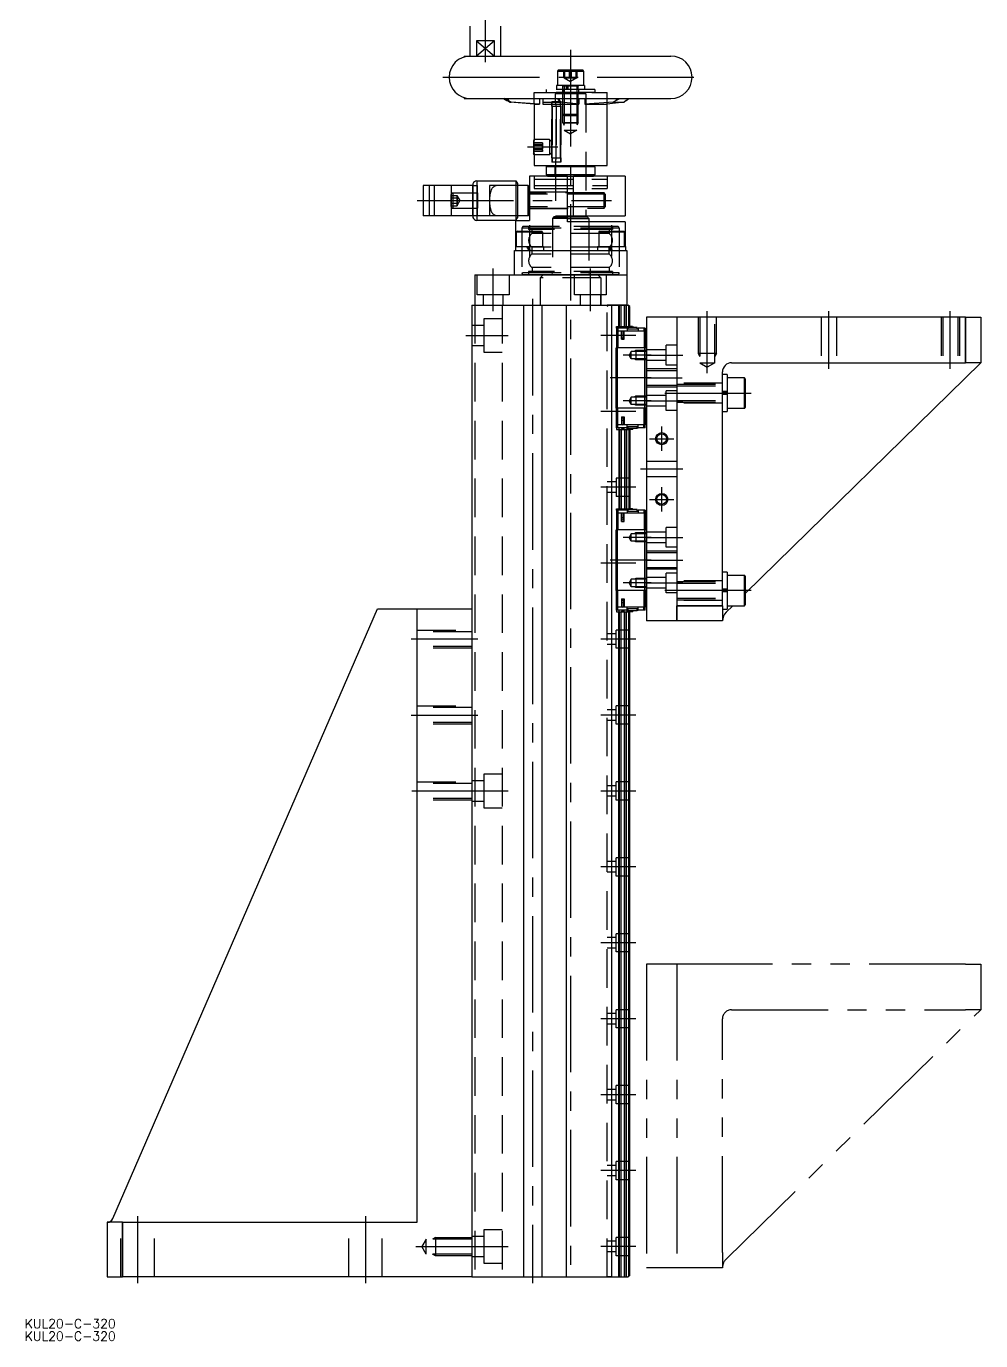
# Model space of a CAD drawing. Extents: x -27 to 495, y -21 to 633.
# Drawn here: x -26.7 to 287.5, y -21 to 411.8 of the extents above; entities that cross this region are included whole.
import ezdxf

# ---------------------------------------------------------------- set-up
doc = ezdxf.new("R2010")
doc.units = 0
for name, pattern in [('CENTER', [50.8, 31.75, -6.35, 6.35, -6.35]), ('DASHED', [19.05, 12.7, -6.35]), ('PHANTOM', [63.5, 31.75, -6.35, 6.35, -6.35, 6.35, -6.35])]:
    doc.linetypes.add(name, pattern=pattern)
doc.layers.get('0').update_dxf_attribs({"linetype": 'CONTINUOUS'})
doc.layers.add('CENTER', color=1, linetype='CENTER')
doc.styles.get("Standard").update_dxf_attribs({"font": 'txt.shx', "height": 3, "bigfont": 'bigfont.shx'})

msp = doc.modelspace()

# ---------------------------------------------------------------- linework, layer by layer
at = {"color": 7, "linetype": 'CONTINUOUS'}
for p, q in [((119.5, 402), (119.5, 411.79)), ((129.5, 402), (129.5, 411.79)), ((127.5, 407), (121.5, 407)), ((121.5, 407), (121.5, 402)), ((127.5, 402), (127.5, 407)), ((117.5, 402), (119.93, 402)), ((117.5, 402), (117.5, 401.71)), ((119.93, 402), (185.5, 402)), ((117.5, 388.29), (117.5, 388)), ((117.5, 388), (119.93, 388)), ((119.93, 388), (185.5, 388)), ((131.92, 387.31), (130.61, 388)), ((131.92, 388), (131.92, 387.31)), ((132.9, 386.82), (131.92, 387.31)), ((140.5, 386.14), (132.66, 386.82)), ((132.66, 386.82), (132.9, 386.82)), ((142.24, 386.14), (132.9, 386.82)), ((140.5, 386.14), (140.5, 374.49)), ((140.5, 386.14), (142.24, 386.14)), ((142.24, 388), (142.24, 386.14)), ((143.41, 388), (143.41, 386.14)), ((143.52, 386.82), (143.41, 386.14)), ((143.41, 386.14), (155.24, 386.14)), ((143.52, 386.82), (143.53, 387.31)), ((148.75, 388), (148.75, 387.31)), ((149.37, 386.82), (148.75, 387.31)), ((155.24, 386.14), (149.37, 386.82)), ((155.24, 388), (155.24, 386.14)), ((157.15, 388), (157.15, 386.14)), ((166.55, 386.82), (157.15, 386.14)), ((157.15, 386.14), (164.46, 386.14)), ((170.17, 386.82), (164.46, 386.14)), ((164.5, 366), (164.5, 386.14)), ((167.53, 387.31), (166.55, 386.82)), ((166.55, 386.82), (170.17, 386.82)), ((167.53, 388), (167.53, 387.31)), ((168.58, 387.89), (167.53, 387.31)), ((170.76, 387.31), (170.17, 386.82)), ((170.76, 387.31), (171.71, 388)), ((140.51, 374.42), (140.3, 374.06)), ((140.3, 374.06), (140.3, 369.95)), ((140.5, 374.49), (140.51, 374.42)), ((140.51, 369.58), (140.3, 369.95)), ((140.51, 369.58), (140.5, 369.5)), ((140.5, 369.5), (140.5, 366)), ((140.5, 366), (164.5, 366)), ((144.5, 365.5), (145, 366)), ((160.5, 365.5), (144.5, 365.5)), ((144.5, 365.5), (144.5, 362.9)), ((160.5, 365.5), (160, 366)), ((160.5, 365.5), (160, 366)), ((160.5, 365.5), (160.5, 362.9)), ((104, 359.4), (104, 349.4)), ((106, 359.4), (104, 359.4)), ((107.58, 359.4), (106, 359.4)), ((113.22, 359.4), (107.58, 359.4)), ((113.22, 359.4), (113.22, 349.4)), ((120.25, 359.4), (113.22, 359.4)), ((120.25, 359.4), (120.25, 349.4)), ((120.38, 359.93), (120.38, 349.4)), ((121.64, 360.9), (121.64, 347.9)), ((121.64, 360.9), (134.5, 360.9)), ((134.5, 360.9), (134.5, 347.9)), ((134.5, 360.9), (135, 360.03)), ((135, 360.03), (135, 348.77)), ((138.5, 359.4), (135, 359.4)), ((138.5, 359.4), (138.5, 349.4)), ((138.5, 349.4), (138.5, 359.4)), ((139, 358.9), (138.5, 359.4)), ((151.5, 362.4), (139, 362.4)), ((139, 362.4), (139, 357.34)), ((160.5, 362.9), (144.5, 362.9)), ((144.5, 362.9), (145, 362.4)), ((145, 362.4), (160, 362.4)), ((170.5, 362.4), (153.5, 362.4)), ((160.5, 362.9), (160, 362.4)), ((170.5, 362.4), (170.5, 349.4)), ((139, 358.9), (139, 349.9)), ((139, 358.9), (139, 357.34)), ((139, 351.46), (139, 347.9)), ((106, 349.4), (104, 349.4)), ((107.58, 349.4), (106, 349.4)), ((113.22, 349.4), (107.58, 349.4)), ((120.25, 349.4), (113.22, 349.4)), ((120.38, 349.4), (120.38, 348.87)), ((134.5, 347.9), (121.64, 347.9)), ((134.5, 347.9), (135, 348.77)), ((134.5, 347.9), (138.98, 347.9)), ((134.5, 339.3), (134.5, 347.9)), ((138.5, 349.4), (135, 349.4)), ((139, 349.9), (138.5, 349.4)), ((151.5, 349.4), (157.53, 349.4)), ((151.5, 347.4), (151.5, 349.4)), ((151.5, 349.3), (157.5, 349.3)), ((151.5, 349), (158, 349)), ((151.5, 348.5), (158.5, 348.5)), ((170.5, 347.4), (151.5, 347.4)), ((157.5, 349.4), (157.5, 349.3)), ((157.53, 349.4), (170.5, 349.4)), ((158, 349), (158.5, 348.5)), ((158.5, 348.5), (158.5, 347.4)), ((170.5, 347.4), (170.5, 339.3)), ((143.25, 344.05), (134.75, 344.05)), ((134.75, 339.3), (134.75, 344.05)), ((135, 344.3), (143, 344.3)), ((143.25, 344.05), (143.25, 339.3)), ((170.25, 344.05), (161.75, 344.05)), ((161.75, 344.05), (161.75, 339.3)), ((162, 344.3), (170, 344.3)), ((170.25, 339.3), (170.25, 344.05)), ((134, 338), (171, 338)), ((134, 330), (134, 338)), ((134.41, 339.3), (143.6, 339.3)), ((134.41, 339.3), (134.41, 338)), ((138.85, 338), (138.1, 339.3)), ((139.34, 338), (138.58, 339.3)), ((143.6, 339.3), (143.6, 338)), ((161.41, 339.3), (170.6, 339.3)), ((161.41, 339.3), (161.41, 338)), ((165.85, 338), (165.1, 339.3)), ((166.34, 338), (165.58, 339.3)), ((170.6, 339.3), (170.6, 338)), ((171, 338), (171, 330)), ((121, 330), (171, 330)), ((121, 330), (121, 320)), ((167.87, 330), (137.1, 330)), ((166.26, 330), (138.7, 330)), ((143.51, 330), (161.49, 330)), ((158.75, 330), (146.25, 330)), ((171, 330), (171, 320)), ((120, 320), (120, 0)), ((120, 320), (120, 0)), ((120, 320), (136.7, 320)), ((120, 320), (171.5, 320)), ((121, 320), (171, 320)), ((137, 320), (137, 0)), ((143, 320), (143, 0)), ((143.3, 320), (150, 320)), ((151, 320), (151, 0)), ((165, 320), (164.5, 320)), ((164.5, 320), (164.99, 320)), ((164.99, 320), (168.45, 320)), ((168.45, 320), (165, 320)), ((166, 320), (166, 0)), ((168.44, 312.95), (168.44, 320)), ((171.05, 320), (168.45, 320)), ((168.45, 320), (171, 320)), ((168.65, 312.95), (168.65, 320)), ((169.2, 312.95), (169.2, 320)), ((170.2, 312.95), (170.2, 320)), ((170.75, 312.95), (170.75, 320)), ((170.96, 312.95), (170.96, 320)), ((171, 320), (171.05, 320)), ((172, 319.5), (171.5, 320)), ((171.7, 312.95), (171.7, 319.8)), ((172, 312.95), (172, 319.5)), ((177.5, 316), (177.5, 216)), ((187.5, 316), (177.5, 316)), ((187.5, 316), (187.5, 216)), ((187.5, 316), (187.5, 221)), ((282.5, 316), (187.5, 316)), ((282.5, 301), (282.5, 316)), ((282.5, 316), (282.5, 301)), ((282.5, 316), (287.5, 316)), ((287.5, 316), (287.5, 301)), ((167.6, 312.45), (167.6, 312.95)), ((167.6, 312.95), (168.39, 312.95)), ((167.6, 312.45), (167.6, 311.45)), ((168.1, 312.45), (167.6, 312.45)), ((168.1, 312.45), (168.1, 311.45)), ((171.1, 312.45), (168.1, 312.45)), ((168.39, 312.45), (168.39, 312.95)), ((168.39, 312.95), (169.26, 312.95)), ((169.52, 312.45), (169.26, 312.95)), ((169.26, 312.95), (169.35, 312.95)), ((169.61, 312.45), (169.35, 312.95)), ((169.35, 312.95), (170.05, 312.95)), ((169.61, 312.45), (169.61, 312.45)), ((169.79, 312.45), (170.05, 312.95)), ((169.88, 312.45), (170.14, 312.95)), ((170.05, 312.95), (170.14, 312.95)), ((170.14, 312.95), (171.01, 312.95)), ((171.01, 312.45), (171.01, 312.95)), ((171.01, 312.95), (171.63, 312.95)), ((171.1, 312.45), (171.1, 311.45)), ((171.1, 312.45), (171.4, 312.45)), ((174.7, 312.05), (171.1, 312.05)), ((174.4, 312.65), (171.4, 312.65)), ((171.4, 312.65), (171.4, 312.05)), ((171.63, 312.95), (171.63, 312.65)), ((172.93, 312.95), (171.63, 312.95)), ((172.93, 312.95), (173.11, 312.65)), ((174.4, 312.05), (174.4, 312.65)), ((174.4, 312.45), (174.7, 312.45)), ((176.6, 312.45), (174.7, 312.45)), ((174.7, 312.45), (174.7, 311.45)), ((176.6, 312.45), (176.6, 311.45)), ((177.1, 312.45), (176.6, 312.45)), ((177.1, 312.45), (177.1, 311.45)), ((167.6, 311.45), (167.6, 305.95)), ((168.1, 311.45), (167.6, 311.45)), ((168.1, 311.45), (168.1, 305.95)), ((169.3, 311.45), (168.1, 311.45)), ((169.3, 308.75), (169.3, 311.45)), ((170.1, 311.45), (169.3, 311.45)), ((169.3, 310.65), (169.35, 310.65)), ((169.3, 310.19), (169.35, 310.19)), ((169.3, 308.75), (170.1, 308.75)), ((169.35, 311.1), (169.35, 310.05)), ((169.35, 310.05), (169.7, 310.05)), ((169.35, 310.05), (169.35, 309.25)), ((169.35, 309.25), (169.7, 309.25)), ((169.7, 310.05), (170.05, 310.05)), ((169.7, 309.25), (170.05, 309.25)), ((170.05, 310.05), (170.05, 311.1)), ((170.05, 310.65), (170.1, 310.65)), ((170.05, 310.19), (170.1, 310.19)), ((170.05, 309.25), (170.05, 310.05)), ((176.7, 311.45), (170.1, 311.45)), ((170.1, 308.75), (170.1, 311.45)), ((176.7, 311.45), (176.7, 305.95)), ((177.2, 311.45), (176.7, 311.45)), ((177.2, 311.45), (177.2, 305.95)), ((167.5, 286.05), (167.5, 305.95)), ((168, 305.95), (167.5, 305.95)), ((168, 286.05), (168, 305.95)), ((177, 305.95), (168, 305.95)), ((177, 286.05), (177, 305.95)), ((177.5, 305.95), (177, 305.95)), ((177.5, 286.05), (177.5, 305.95)), ((205.5, 301), (282.5, 301)), ((210, 225.03), (287.5, 301)), ((287.5, 301), (282.5, 301)), ((202.5, 221), (202.5, 298)), ((204, 297.11), (202.5, 297.11)), ((204, 297.11), (204, 291.49)), ((209.7, 296.01), (204, 296.01)), ((209.7, 291.46), (209.7, 296.01)), ((210, 295.71), (210, 291.44)), ((204, 291.49), (202.5, 291.49)), ((202.5, 291.25), (203.9, 291.25)), ((202.5, 290.78), (203.9, 290.78)), ((204, 290.54), (202.5, 290.54)), ((203.75, 290.78), (203.75, 291.25)), ((204, 291.41), (204, 291.49)), ((204, 291.46), (204, 290.54)), ((204, 290.62), (204, 290.54)), ((204, 290.54), (204, 284.91)), ((209.7, 286.01), (209.7, 291.46)), ((210, 291.44), (210, 286.31)), ((168, 286.05), (167.5, 286.05)), ((167.6, 280.55), (167.6, 286.05)), ((177, 286.05), (168, 286.05)), ((168.1, 280.55), (168.1, 286.05)), ((176.7, 280.55), (176.7, 286.05)), ((177.5, 286.05), (177, 286.05)), ((177.2, 280.55), (177.2, 286.05)), ((204, 286.01), (209.7, 286.01)), ((169.3, 283.25), (170.1, 283.25)), ((169.3, 283.25), (169.3, 280.55)), ((169.3, 281.81), (169.35, 281.81)), ((169.3, 281.35), (169.35, 281.35)), ((169.35, 282.75), (169.35, 281.95)), ((169.7, 282.75), (169.35, 282.75)), ((169.7, 281.95), (169.35, 281.95)), ((169.35, 281.95), (169.35, 280.9)), ((170.05, 282.75), (169.7, 282.75)), ((170.05, 281.95), (169.7, 281.95)), ((170.05, 281.95), (170.05, 282.75)), ((170.05, 280.9), (170.05, 281.95)), ((170.05, 281.81), (170.1, 281.81)), ((170.05, 281.35), (170.1, 281.35)), ((170.1, 283.25), (170.1, 280.55)), ((202.5, 284.91), (204, 284.91)), ((167.6, 279.55), (167.6, 280.55)), ((168.1, 280.55), (167.6, 280.55)), ((167.6, 279.55), (167.6, 279.05)), ((168.1, 279.55), (167.6, 279.55)), ((167.6, 279.05), (168.39, 279.05)), ((168.1, 279.55), (168.1, 280.55)), ((169.3, 280.55), (168.1, 280.55)), ((171.1, 279.55), (168.1, 279.55)), ((168.39, 279.55), (168.39, 279.05)), ((168.39, 279.05), (169.26, 279.05)), ((168.44, 279.05), (168.44, 252.95)), ((168.65, 279.05), (168.65, 252.95)), ((169.2, 279.05), (169.2, 252.95)), ((169.52, 279.55), (169.26, 279.05)), ((169.26, 279.05), (169.35, 279.05)), ((170.1, 280.55), (169.3, 280.55)), ((169.61, 279.55), (169.35, 279.05)), ((169.35, 279.05), (170.05, 279.05)), ((169.61, 279.55), (169.61, 279.55)), ((169.79, 279.55), (170.05, 279.05)), ((169.88, 279.55), (170.14, 279.05)), ((170.05, 279.05), (170.14, 279.05)), ((176.7, 280.55), (170.1, 280.55)), ((170.14, 279.05), (171.01, 279.05)), ((170.2, 279.05), (170.2, 252.95)), ((170.75, 279.05), (170.75, 252.95)), ((170.96, 279.05), (170.96, 252.95)), ((171.01, 279.55), (171.01, 279.05)), ((171.01, 279.05), (171.63, 279.05)), ((171.1, 279.55), (171.1, 280.55)), ((174.7, 279.95), (171.1, 279.95)), ((171.1, 279.55), (171.4, 279.55)), ((171.4, 279.95), (171.4, 279.35)), ((174.4, 279.35), (171.4, 279.35)), ((171.63, 279.05), (171.63, 279.35)), ((172.93, 279.05), (171.63, 279.05)), ((171.7, 279.05), (171.7, 252.95)), ((172, 279.05), (172, 252.95)), ((172.93, 279.05), (173.11, 279.35)), ((174.4, 279.35), (174.4, 279.95)), ((174.4, 279.55), (174.7, 279.55)), ((174.7, 279.55), (174.7, 280.55)), ((176.6, 279.55), (174.7, 279.55)), ((176.6, 279.55), (176.6, 280.55)), ((177.1, 279.55), (176.6, 279.55)), ((177.2, 280.55), (176.7, 280.55)), ((177.1, 279.55), (177.1, 280.55)), ((167.6, 252.95), (168.39, 252.95)), ((167.6, 252.45), (167.6, 252.95)), ((167.6, 252.45), (167.6, 251.45)), ((168.1, 252.45), (167.6, 252.45)), ((167.6, 251.45), (167.6, 245.95)), ((168.1, 251.45), (167.6, 251.45)), ((168.1, 252.45), (168.1, 251.45)), ((171.1, 252.45), (168.1, 252.45)), ((168.1, 251.45), (168.1, 245.95)), ((169.3, 251.45), (168.1, 251.45)), ((168.39, 252.95), (169.26, 252.95)), ((168.39, 252.45), (168.39, 252.95)), ((169.52, 252.45), (169.26, 252.95)), ((169.26, 252.95), (169.35, 252.95)), ((170.1, 251.45), (169.3, 251.45)), ((169.3, 248.75), (169.3, 251.45)), ((169.61, 252.45), (169.35, 252.95)), ((169.35, 252.95), (170.05, 252.95)), ((169.35, 251.1), (169.35, 250.05)), ((169.61, 252.45), (169.61, 252.45)), ((169.79, 252.45), (170.05, 252.95)), ((169.88, 252.45), (170.14, 252.95)), ((170.05, 252.95), (170.14, 252.95)), ((170.05, 250.05), (170.05, 251.1)), ((176.7, 251.45), (170.1, 251.45)), ((170.1, 248.75), (170.1, 251.45)), ((170.14, 252.95), (171.01, 252.95)), ((171.01, 252.95), (171.63, 252.95)), ((171.01, 252.45), (171.01, 252.95)), ((171.1, 252.45), (171.1, 251.45)), ((171.1, 252.45), (171.4, 252.45)), ((174.7, 252.05), (171.1, 252.05)), ((174.4, 252.65), (171.4, 252.65)), ((171.4, 252.65), (171.4, 252.05)), ((171.63, 252.95), (171.63, 252.65)), ((172.93, 252.95), (171.63, 252.95)), ((172.93, 252.95), (173.11, 252.65)), ((174.4, 252.05), (174.4, 252.65)), ((174.4, 252.45), (174.7, 252.45)), ((176.6, 252.45), (174.7, 252.45)), ((174.7, 252.45), (174.7, 251.45)), ((176.6, 252.45), (176.6, 251.45)), ((177.1, 252.45), (176.6, 252.45)), ((176.7, 251.45), (176.7, 245.95)), ((177.2, 251.45), (176.7, 251.45)), ((177.1, 252.45), (177.1, 251.45)), ((177.2, 251.45), (177.2, 245.95)), ((169.3, 250.65), (169.35, 250.65)), ((169.3, 250.19), (169.35, 250.19)), ((169.3, 248.75), (170.1, 248.75)), ((169.35, 250.05), (169.7, 250.05)), ((169.35, 250.05), (169.35, 249.25)), ((169.35, 249.25), (169.7, 249.25)), ((169.7, 250.05), (170.05, 250.05)), ((169.7, 249.25), (170.05, 249.25)), ((170.05, 250.65), (170.1, 250.65)), ((170.05, 250.19), (170.1, 250.19)), ((170.05, 249.25), (170.05, 250.05)), ((167.5, 226.05), (167.5, 245.95)), ((168, 245.95), (167.5, 245.95)), ((168, 226.05), (168, 245.95)), ((177, 245.95), (168, 245.95)), ((177, 226.05), (177, 245.95)), ((177.5, 245.95), (177, 245.95)), ((177.5, 226.05), (177.5, 245.95)), ((204, 232.11), (202.5, 232.11)), ((204, 232.11), (204, 226.49)), ((209.7, 231.01), (204, 231.01)), ((209.7, 226.46), (209.7, 231.01)), ((210, 230.71), (210, 226.44)), ((168, 226.05), (167.5, 226.05)), ((167.6, 220.55), (167.6, 226.05)), ((177, 226.05), (168, 226.05)), ((168.1, 220.55), (168.1, 226.05)), ((176.7, 220.55), (176.7, 226.05)), ((177.5, 226.05), (177, 226.05)), ((177.2, 220.55), (177.2, 226.05)), ((204, 226.49), (202.5, 226.49)), ((202.5, 226.25), (203.9, 226.25)), ((202.5, 225.78), (203.9, 225.78)), ((204, 225.54), (202.5, 225.54)), ((203.75, 225.78), (203.75, 226.25)), ((204, 226.41), (204, 226.49)), ((204, 226.46), (204, 225.54)), ((204, 225.62), (204, 225.54)), ((204, 225.54), (204, 219.91)), ((209.7, 221.01), (209.7, 226.46)), ((210, 226.44), (210, 221.31)), ((169.3, 223.25), (169.3, 220.55)), ((169.3, 223.25), (170.1, 223.25)), ((169.3, 221.81), (169.35, 221.81)), ((169.3, 221.35), (169.35, 221.35)), ((169.7, 222.75), (169.35, 222.75)), ((169.35, 222.75), (169.35, 221.95)), ((169.7, 221.95), (169.35, 221.95)), ((169.35, 221.95), (169.35, 220.9)), ((170.05, 222.75), (169.7, 222.75)), ((170.05, 221.95), (169.7, 221.95)), ((170.05, 221.95), (170.05, 222.75)), ((170.05, 220.9), (170.05, 221.95)), ((170.05, 221.81), (170.1, 221.81)), ((170.05, 221.35), (170.1, 221.35)), ((170.1, 223.25), (170.1, 220.55)), ((187.5, 216), (187.5, 221)), ((187.5, 221), (202.5, 221)), ((202.5, 221), (187.5, 221)), ((202.5, 221), (202.5, 216)), ((203.7, 218.86), (205.9, 221.01)), ((204, 221.01), (209.7, 221.01)), ((1.83, 19.2), (88.98, 220)), ((88.98, 220), (120, 220)), ((88.98, 220), (102, 220)), ((102, 18), (102, 220)), ((102, 220), (120, 220)), ((168.1, 220.55), (167.6, 220.55)), ((167.6, 219.55), (167.6, 220.55)), ((168.1, 219.55), (167.6, 219.55)), ((167.6, 219.55), (167.6, 219.05)), ((167.6, 219.05), (168.39, 219.05)), ((169.3, 220.55), (168.1, 220.55)), ((168.1, 219.55), (168.1, 220.55)), ((171.1, 219.55), (168.1, 219.55)), ((168.39, 219.55), (168.39, 219.05)), ((168.39, 219.05), (169.26, 219.05)), ((168.44, 0), (168.44, 219.05)), ((168.65, 0), (168.65, 219.05)), ((169.2, 0), (169.2, 219.05)), ((169.52, 219.55), (169.26, 219.05)), ((169.26, 219.05), (169.35, 219.05)), ((170.1, 220.55), (169.3, 220.55)), ((169.61, 219.55), (169.35, 219.05)), ((169.35, 219.05), (170.05, 219.05)), ((169.61, 219.55), (169.61, 219.55)), ((169.79, 219.55), (170.05, 219.05)), ((169.88, 219.55), (170.14, 219.05)), ((170.05, 219.05), (170.14, 219.05)), ((176.7, 220.55), (170.1, 220.55)), ((170.14, 219.05), (171.01, 219.05)), ((170.2, 0), (170.2, 219.05)), ((170.75, 0), (170.75, 219.05)), ((170.96, 0), (170.96, 219.05)), ((171.01, 219.55), (171.01, 219.05)), ((171.01, 219.05), (171.63, 219.05)), ((171.1, 219.55), (171.1, 220.55)), ((174.7, 219.95), (171.1, 219.95)), ((171.1, 219.55), (171.4, 219.55)), ((171.4, 219.95), (171.4, 219.35)), ((174.4, 219.35), (171.4, 219.35)), ((171.63, 219.05), (171.63, 219.35)), ((172.93, 219.05), (171.63, 219.05)), ((171.7, 0.2), (171.7, 219.05)), ((172, 0.5), (172, 219.05)), ((172.93, 219.05), (173.11, 219.35)), ((174.4, 219.35), (174.4, 219.95)), ((174.4, 219.55), (174.7, 219.55)), ((174.7, 219.55), (174.7, 220.55)), ((176.6, 219.55), (174.7, 219.55)), ((176.6, 219.55), (176.6, 220.55)), ((177.1, 219.55), (176.6, 219.55)), ((177.2, 220.55), (176.7, 220.55)), ((177.1, 219.55), (177.1, 220.55)), ((202.5, 219.91), (204, 219.91)), ((187.5, 216), (177.5, 216)), ((202.5, 216), (187.5, 216)), ((5, 18), (0, 18)), ((0, 18), (0, 0)), ((5, 18), (102, 18)), ((5, 0), (5, 18)), ((5, 18), (5, 0)), ((0, 0), (5, 0)), ((120, 0), (5, 0)), ((172, 0.5), (171.5, 0)), ((120, 0), (171.5, 0))]:
    msp.add_line(p, q, dxfattribs=at)
at = {"color": 3, "linetype": 'CONTINUOUS'}
for p, q in [((127.5, 407), (121.5, 402)), ((121.5, 407), (127.5, 402))]:
    msp.add_line(p, q, dxfattribs=at)
at = {"color": 3, "linetype": 'DASHED'}
for p, q in [((148.25, 397.05), (148.25, 392.3)), ((148.25, 397.05), (156.75, 397.05)), ((156.5, 397.3), (148.5, 397.3)), ((150.32, 394.8), (150.32, 397.3)), ((150.32, 397.3), (150.63, 397.3)), ((150.32, 397.3), (152.19, 397.3)), ((150.32, 394.8), (151.26, 394.8)), ((150.32, 394.8), (150.48, 394.8)), ((150.44, 394.8), (152.5, 393.61)), ((151.26, 394.8), (150.46, 394.8)), ((150.48, 394.8), (150.63, 394.8)), ((151.72, 394.8), (150.48, 394.8)), ((150.63, 394.8), (150.63, 397.3)), ((152.81, 397.3), (150.63, 397.3)), ((151.72, 394.8), (150.63, 394.8)), ((151.26, 394.8), (152.19, 394.8)), ((151.26, 394.8), (153.28, 394.8)), ((152.81, 394.8), (151.72, 394.8)), ((153.74, 394.8), (151.72, 394.8)), ((152.19, 394.8), (152.19, 397.3)), ((152.19, 397.3), (154.37, 397.3)), ((152.19, 394.8), (153.28, 394.8)), ((154.56, 394.8), (152.5, 393.61)), ((152.81, 394.8), (152.81, 397.3)), ((152.81, 397.3), (154.68, 397.3)), ((152.81, 394.8), (153.74, 394.8)), ((153.28, 394.8), (154.37, 394.8)), ((153.28, 394.8), (154.52, 394.8)), ((153.74, 394.8), (154.68, 394.8)), ((153.74, 394.8), (154.54, 394.8)), ((154.37, 394.8), (154.37, 397.3)), ((154.68, 397.3), (154.37, 397.3)), ((154.52, 394.8), (154.37, 394.8)), ((154.68, 394.8), (154.52, 394.8)), ((154.68, 394.8), (154.68, 397.3)), ((156.75, 397.05), (156.75, 392.3)), ((140.5, 390), (164.5, 390)), ((140.5, 386.14), (140.5, 390)), ((160.5, 391), (144.5, 391)), ((144.5, 391), (144.5, 390)), ((160.5, 390), (144.54, 390)), ((147.5, 389.5), (148, 390)), ((157.1, 392.3), (147.9, 392.3)), ((147.9, 392.3), (147.9, 391)), ((157.09, 391), (147.9, 391)), ((156.95, 390), (148.05, 390)), ((156.71, 392.3), (148.25, 392.3)), ((150, 389.75), (149.75, 390)), ((155.25, 390), (149.8, 390)), ((149.82, 392.3), (155.19, 392.3)), ((149.9, 391), (149.9, 390)), ((155.08, 391), (149.91, 391)), ((155.08, 390), (149.91, 390)), ((155.05, 392.3), (149.95, 392.3)), ((149.95, 391), (149.95, 392.3)), ((155.05, 391), (149.95, 391)), ((150, 380), (150, 392.1)), ((155, 392.1), (150, 392.1)), ((150, 389.75), (155, 389.75)), ((151.34, 392.3), (150.42, 392.3)), ((150.42, 392.3), (150.42, 391)), ((151.34, 391), (150.42, 391)), ((150.43, 392.3), (150.43, 377.6)), ((151.71, 392.3), (151.08, 392.3)), ((151.08, 392.3), (151.08, 391)), ((151.71, 391), (151.08, 391)), ((151.34, 391), (151.34, 392.3)), ((151.71, 391), (151.71, 392.3)), ((154.57, 392.3), (154.57, 377.6)), ((155, 389.75), (155.25, 390)), ((155, 380), (155, 389.75)), ((155.05, 391), (155.05, 392.3)), ((155.1, 391), (155.1, 390)), ((157.5, 389.5), (157, 390)), ((157.1, 392.3), (157.1, 391)), ((160.5, 391), (160.5, 390)), ((164.5, 386.14), (164.5, 390)), ((143.52, 386.82), (149.37, 386.82)), ((146.46, 387), (146.3, 386.84)), ((146.3, 385.5), (146.3, 386.84)), ((146.3, 385.5), (146.3, 368.5)), ((146.3, 368.5), (146.3, 385.5)), ((146.3, 385.5), (146.46, 385.5)), ((146.3, 385.5), (146.46, 385.5)), ((146.46, 385.5), (146.46, 387)), ((146.46, 387), (149.3, 387)), ((146.46, 368.5), (146.46, 385.5)), ((146.46, 385.5), (146.46, 368.5)), ((146.46, 385.5), (149.14, 385.5)), ((146.46, 385.5), (149.14, 385.5)), ((157.5, 389.5), (147.5, 389.5)), ((147.5, 387), (147.5, 389.5)), ((147.73, 385.5), (147.73, 368.5)), ((147.73, 368.5), (147.73, 385.5)), ((147.73, 385.5), (149.3, 385.5)), ((147.73, 385.5), (149.3, 385.5)), ((149.14, 387), (149.3, 386.86)), ((149.14, 385.5), (149.14, 387)), ((149.14, 385.5), (149.14, 368.5)), ((149.14, 368.5), (149.14, 385.5)), ((149.14, 385.5), (149.3, 385.5)), ((149.14, 385.5), (149.3, 385.5)), ((149.3, 385.5), (149.3, 387)), ((149.3, 385.5), (149.3, 386.84)), ((149.3, 385.5), (149.3, 368.5)), ((149.3, 368.5), (149.3, 385.5)), ((149.3, 368.5), (149.3, 385.5)), ((149.3, 385.5), (149.3, 368.5)), ((157.5, 389.5), (157.5, 349.3)), ((155, 382.73), (150, 382.73)), ((150.43, 382.3), (150, 382.73)), ((154.57, 382.3), (150.43, 382.3)), ((154.57, 382.3), (155, 382.73)), ((150, 380), (155, 380)), ((150, 380), (150.43, 379.25)), ((154.6, 380), (150.4, 380)), ((150.43, 377.6), (154.57, 377.6)), ((150.43, 377.6), (152.5, 376.41)), ((154.57, 377.6), (152.5, 376.41)), ((155, 380), (154.57, 379.25)), ((143.3, 373.43), (140.3, 373.43)), ((143.3, 372.88), (140.3, 372.88)), ((143.3, 372.55), (140.3, 372.55)), ((140.56, 374.5), (140.51, 374.42)), ((140.51, 374.42), (140.56, 374.14)), ((145.55, 374.5), (140.56, 374.5)), ((140.56, 369.5), (140.56, 374.5)), ((143.3, 373.43), (143.3, 372.55)), ((143.3, 373.43), (143.3, 372.88)), ((143.3, 372.88), (143.3, 371.45)), ((143.3, 371.12), (143.3, 372.55)), ((145.55, 374.5), (145.55, 369.5)), ((145.55, 374.5), (146.3, 373.75)), ((146.3, 373.75), (146.3, 370.25)), ((143.3, 371.45), (140.3, 371.45)), ((143.3, 371.12), (140.3, 371.12)), ((143.3, 370.57), (140.3, 370.57)), ((140.56, 369.86), (140.51, 369.58)), ((140.56, 369.5), (140.51, 369.58)), ((145.55, 369.5), (140.56, 369.5)), ((143.3, 370.57), (143.3, 371.45)), ((143.3, 371.12), (143.3, 370.57)), ((145.55, 369.5), (146.3, 370.25)), ((146.46, 368.5), (146.3, 368.5)), ((146.46, 368.5), (146.3, 368.5)), ((146.3, 368.5), (146.3, 367.17)), ((146.46, 368.5), (146.46, 367.01)), ((146.46, 368.5), (149.14, 368.5)), ((146.46, 368.5), (149.14, 368.5)), ((147.73, 368.5), (149.3, 368.5)), ((147.73, 368.5), (149.3, 368.5)), ((149.3, 368.5), (149.14, 368.5)), ((149.3, 368.5), (149.14, 368.5)), ((149.14, 368.5), (149.14, 367)), ((149.3, 368.5), (149.3, 367)), ((149.3, 368.5), (149.3, 367.16)), ((146.3, 367.17), (146.46, 367.01)), ((149.3, 367), (146.46, 367.01)), ((147.45, 365.5), (146.95, 366)), ((147.45, 362.9), (147.45, 365.5)), ((147.5, 367), (147.5, 349.4)), ((149.14, 367), (149.3, 367.16)), ((157.55, 365.5), (158.05, 366)), ((157.55, 365.5), (157.55, 362.9)), ((106, 359.4), (106, 349.4)), ((107.58, 359.4), (107.58, 349.4)), ((120.25, 359.4), (121.84, 359.4)), ((121.84, 349.4), (121.84, 359.4)), ((125.79, 359.4), (125.79, 349.4)), ((128.14, 359.4), (125.79, 359.4)), ((135, 359.4), (128.14, 359.4)), ((140.5, 362.4), (140.5, 358.4)), ((140.5, 361.4), (164.5, 361.4)), ((140.5, 359.4), (151.5, 359.4)), ((140.7, 359.4), (164.5, 359.4)), ((147.45, 362.9), (146.95, 362.4)), ((151.5, 349.4), (151.5, 362.4)), ((153.5, 349.4), (153.5, 362.4)), ((157.55, 362.9), (158.05, 362.4)), ((164.5, 362.4), (164.5, 358.4)), ((113.2, 352.4), (113.2, 356.4)), ((113.2, 356.13), (113.2, 355.27)), ((113.2, 355.27), (113.2, 356.13)), ((113.2, 356.13), (115.2, 356.13)), ((113.2, 355.27), (115.2, 355.27)), ((113.2, 355.27), (115.2, 355.27)), ((113.2, 355.27), (113.2, 353.53)), ((113.2, 353.53), (113.2, 355.27)), ((113.7, 356.9), (113.7, 351.9)), ((113.7, 356.9), (121.84, 356.9)), ((115.2, 356.13), (115.2, 355.7)), ((115.2, 355.7), (115.2, 356.13)), ((115.2, 355.7), (115.2, 355.9)), ((115.2, 355.9), (116.07, 354.4)), ((115.2, 355.7), (115.2, 354.4)), ((115.2, 355.7), (115.2, 354.4)), ((115.2, 355.7), (115.2, 355.27)), ((115.2, 355.27), (115.2, 355.7)), ((115.2, 355.27), (115.2, 354.4)), ((115.2, 354.4), (115.2, 355.27)), ((121.84, 356.9), (121.84, 351.9)), ((151.5, 357.15), (139, 357.15)), ((163.51, 356.9), (139, 356.9)), ((163.94, 356.47), (139, 356.47)), ((140.5, 358.4), (164.5, 358.4)), ((163.51, 351.9), (163.51, 356.9)), ((163.94, 356.47), (163.51, 356.9)), ((163.94, 356.47), (163.94, 352.33)), ((113.2, 353.53), (115.2, 353.53)), ((113.2, 353.53), (115.2, 353.53)), ((113.2, 353.53), (113.2, 352.67)), ((113.2, 352.67), (113.2, 353.53)), ((113.2, 352.67), (115.2, 352.67)), ((113.7, 351.9), (121.84, 351.9)), ((115.2, 354.4), (115.2, 353.1)), ((115.2, 353.1), (115.2, 354.4)), ((115.2, 354.4), (115.2, 353.53)), ((115.2, 353.53), (115.2, 354.4)), ((116.07, 354.4), (115.2, 352.9)), ((115.2, 353.53), (115.2, 353.1)), ((115.2, 353.1), (115.2, 353.53)), ((115.2, 353.1), (115.2, 352.9)), ((115.2, 353.1), (115.2, 352.67)), ((115.2, 352.67), (115.2, 353.1)), ((163.94, 352.33), (139, 352.33)), ((139, 351.9), (163.51, 351.9)), ((151.5, 351.65), (139, 351.65)), ((163.51, 351.9), (163.94, 352.33)), ((128.14, 349.4), (120.25, 349.4)), ((135, 349.4), (128.14, 349.4)), ((147, 349), (146.5, 348.5)), ((146.5, 348.5), (146.5, 330.3)), ((151.5, 348.5), (146.5, 348.5)), ((151.5, 349), (147, 349)), ((147.2, 349), (151.5, 349)), ((151.5, 349.3), (147.5, 349.3)), ((158.5, 347.4), (158.5, 330.3)), ((136.5, 345.3), (136.5, 330.6)), ((168.48, 345.3), (136.52, 345.3)), ((167.87, 345.9), (137.1, 345.9)), ((166.26, 345.9), (138.7, 345.9)), ((138.7, 345.9), (138.7, 344.84)), ((166.3, 344.84), (138.7, 344.84)), ((139.82, 343.57), (139.82, 344.84)), ((165.18, 343.57), (139.82, 343.57)), ((165.18, 344.84), (165.18, 343.57)), ((166.3, 345.9), (166.3, 344.84)), ((168.5, 345.3), (168.5, 330.6)), ((165.18, 339.09), (139.82, 339.09)), ((139.82, 336.81), (139.82, 339.09)), ((165.18, 336.81), (165.18, 339.09)), ((165.18, 336.81), (139.82, 336.81)), ((121.75, 323.4), (121.75, 330)), ((132.25, 330), (132.25, 323.4)), ((168.48, 330.6), (136.52, 330.6)), ((166.3, 331.06), (138.7, 331.06)), ((138.7, 331.06), (138.7, 330)), ((165.18, 332.33), (139.82, 332.33)), ((139.82, 332.33), (139.82, 331.06)), ((143.5, 330), (142.5, 329)), ((162.5, 329), (142.5, 329)), ((142.5, 329), (142.5, 320)), ((153.75, 323.4), (153.75, 330)), ((162.5, 329), (161.5, 330)), ((162.5, 329), (162.5, 320)), ((164.25, 330), (164.25, 323.4)), ((165.18, 332.33), (165.18, 331.06)), ((166.3, 331.06), (166.3, 330)), ((132.25, 323.4), (121.75, 323.4)), ((123.7, 323.4), (123.7, 320)), ((130.3, 320), (130.3, 323.4)), ((164.25, 323.4), (153.75, 323.4)), ((155.7, 323.4), (155.7, 320)), ((162.3, 323.4), (162.3, 320)), ((121, 320), (121, 0)), ((130, 320), (130, 0)), ((164.5, 0), (164.5, 320)), ((165, 320), (164.5, 319.5)), ((166, 320), (165, 320)), ((194.5, 316), (194.5, 304)), ((195.04, 316), (195.04, 301)), ((199.96, 301), (199.96, 316)), ((200.5, 304), (200.5, 316)), ((235, 316), (235, 301)), ((240, 316), (240, 301)), ((274.5, 316), (274.5, 301)), ((275.04, 316), (275.04, 301)), ((279.96, 316), (279.96, 301)), ((280.5, 316), (280.5, 301)), ((124, 313.3), (120, 313.3)), ((130, 315.5), (124, 315.5)), ((124, 315.5), (124, 306.7)), ((120, 306.7), (124, 306.7)), ((124, 306.7), (124, 304.5)), ((124, 304.5), (130, 304.5)), ((172.5, 304.73), (171.79, 303.5)), ((172.5, 302.27), (171.79, 303.5)), ((177.5, 304.73), (172.5, 304.73)), ((172.5, 302.27), (172.5, 304.73)), ((174, 305), (173.53, 304.73)), ((177.5, 305), (174, 305)), ((174, 305), (174, 302)), ((184, 305.25), (177.5, 305.25)), ((184, 300.25), (184, 306.75)), ((187.5, 306.75), (184, 306.75)), ((200.5, 304), (194.5, 304)), ((194.5, 304), (195.04, 303.06)), ((200.5, 304), (199.96, 303.06)), ((177.5, 302.27), (172.5, 302.27)), ((174, 302), (173.53, 302.27)), ((177.5, 302), (174, 302)), ((184, 301.75), (177.5, 301.75)), ((187.5, 299), (177.5, 299)), ((187.5, 300.25), (184, 300.25)), ((195.04, 301), (199.96, 301)), ((195.04, 301), (197.5, 299.58)), ((199.96, 301), (197.5, 299.58)), ((177.5, 298.46), (187.5, 298.46)), ((174, 290), (173.53, 289.73)), ((177.5, 290), (174, 290)), ((174, 290), (174, 287)), ((187.5, 293.54), (177.5, 293.54)), ((187.5, 293), (177.5, 293)), ((184, 290.25), (177.5, 290.25)), ((184, 285.25), (184, 291.75)), ((187.5, 291.75), (184, 291.75)), ((202.5, 294.25), (187.5, 294.25)), ((187.5, 294), (202.5, 294)), ((187.5, 293.46), (202.5, 293.46)), ((172.5, 289.73), (171.79, 288.5)), ((172.5, 287.27), (171.79, 288.5)), ((177.5, 289.73), (172.5, 289.73)), ((172.5, 287.27), (172.5, 289.73)), ((177.5, 287.27), (172.5, 287.27)), ((174, 287), (173.53, 287.27)), ((177.5, 287), (174, 287)), ((184, 286.75), (177.5, 286.75)), ((187.5, 288.54), (202.5, 288.54)), ((187.5, 288), (202.5, 288)), ((202.5, 287.75), (187.5, 287.75)), ((187.5, 285.25), (184, 285.25)), ((187.5, 268.5), (177.5, 268.5)), ((167.5, 261.75), (164.5, 261.75)), ((172, 263), (167.5, 263)), ((167.5, 263), (167.5, 257)), ((187.5, 263.5), (177.5, 263.5)), ((167.5, 258.25), (164.5, 258.25)), ((172, 257), (167.5, 257)), ((187.5, 246.75), (184, 246.75)), ((184, 240.25), (184, 246.75)), ((172.5, 244.73), (171.79, 243.5)), ((172.5, 242.27), (171.79, 243.5)), ((177.5, 244.73), (172.5, 244.73)), ((172.5, 242.27), (172.5, 244.73)), ((174, 245), (173.53, 244.73)), ((177.5, 245), (174, 245)), ((174, 245), (174, 242)), ((184, 245.25), (177.5, 245.25)), ((177.5, 242.27), (172.5, 242.27)), ((174, 242), (173.53, 242.27)), ((177.5, 242), (174, 242)), ((184, 241.75), (177.5, 241.75)), ((187.5, 239), (177.5, 239)), ((187.5, 238.46), (177.5, 238.46)), ((187.5, 240.25), (184, 240.25)), ((172.5, 229.73), (171.79, 228.5)), ((177.5, 229.73), (172.5, 229.73)), ((172.5, 227.27), (172.5, 229.73)), ((174, 230), (173.53, 229.73)), ((177.5, 230), (174, 230)), ((174, 230), (174, 227)), ((177.5, 233.54), (187.5, 233.54)), ((187.5, 233), (177.5, 233)), ((184, 230.25), (177.5, 230.25)), ((184, 225.25), (184, 231.75)), ((187.5, 231.75), (184, 231.75)), ((172.5, 227.27), (171.79, 228.5)), ((177.5, 227.27), (172.5, 227.27)), ((174, 227), (173.53, 227.27)), ((177.5, 227), (174, 227)), ((184, 226.75), (177.5, 226.75)), ((187.5, 225.25), (184, 225.25)), ((202.5, 229.25), (187.5, 229.25)), ((187.5, 229), (202.5, 229)), ((187.5, 228.46), (202.5, 228.46)), ((187.5, 223.54), (202.5, 223.54)), ((187.5, 223), (202.5, 223)), ((202.5, 222.75), (187.5, 222.75)), ((102, 213), (120, 213)), ((120, 212.46), (102, 212.46)), ((172, 213), (167.5, 213)), ((167.5, 207), (167.5, 213)), ((167.5, 211.75), (164.5, 211.75)), ((167.5, 208.25), (164.5, 208.25)), ((120, 207.54), (102, 207.54)), ((120, 207), (102, 207)), ((172, 207), (167.5, 207)), ((102, 188), (120, 188)), ((120, 187.46), (102, 187.46)), ((167.5, 186.75), (164.5, 186.75)), ((167.5, 182), (167.5, 188)), ((172, 188), (167.5, 188)), ((120, 182.54), (102, 182.54)), ((120, 182), (102, 182)), ((167.5, 183.25), (164.5, 183.25)), ((172, 182), (167.5, 182)), ((124, 165.5), (124, 156.7)), ((130, 165.5), (124, 165.5)), ((102, 163), (120, 163)), ((120, 162.46), (102, 162.46)), ((124, 163.3), (120, 163.3)), ((167.5, 161.75), (164.5, 161.75)), ((167.5, 157), (167.5, 163)), ((172, 163), (167.5, 163)), ((120, 157.54), (102, 157.54)), ((120, 157), (102, 157)), ((120, 156.7), (124, 156.7)), ((124, 156.7), (124, 154.5)), ((167.5, 158.25), (164.5, 158.25)), ((172, 157), (167.5, 157)), ((124, 154.5), (130, 154.5)), ((167.5, 136.75), (164.5, 136.75)), ((167.5, 132), (167.5, 138)), ((172, 138), (167.5, 138)), ((167.5, 133.25), (164.5, 133.25)), ((172, 132), (167.5, 132)), ((167.5, 107), (167.5, 113)), ((172, 113), (167.5, 113)), ((167.5, 111.75), (164.5, 111.75)), ((167.5, 108.25), (164.5, 108.25)), ((172, 107), (167.5, 107)), ((167.5, 86.75), (164.5, 86.75)), ((167.5, 82), (167.5, 88)), ((172, 88), (167.5, 88)), ((167.5, 83.25), (164.5, 83.25)), ((172, 82), (167.5, 82)), ((167.5, 61.75), (164.5, 61.75)), ((167.5, 57), (167.5, 63)), ((172, 63), (167.5, 63)), ((167.5, 58.25), (164.5, 58.25)), ((172, 57), (167.5, 57)), ((167.5, 36.75), (164.5, 36.75)), ((172, 38), (167.5, 38)), ((167.5, 32), (167.5, 38)), ((167.5, 33.25), (164.5, 33.25)), ((172, 32), (167.5, 32)), ((4.5, 0), (4.5, 18)), ((15.5, 0), (15.5, 18)), ((79.5, 0), (79.5, 18)), ((90.5, 0), (90.5, 18)), ((108, 13), (107.06, 12.46)), ((108, 13), (120, 13)), ((108, 13), (108, 7)), ((124, 13.3), (120, 13.3)), ((130, 15.5), (124, 15.5)), ((124, 15.5), (124, 6.7)), ((172, 13), (167.5, 13)), ((167.5, 7), (167.5, 13)), ((105, 12.46), (103.58, 10)), ((105, 7.54), (103.58, 10)), ((120, 12.46), (105, 12.46)), ((105, 7.54), (105, 12.46)), ((167.5, 11.75), (164.5, 11.75)), ((120, 7.54), (105, 7.54)), ((108, 7), (107.06, 7.54)), ((120, 7), (108, 7)), ((120, 6.7), (124, 6.7)), ((124, 6.7), (124, 4.5)), ((124, 4.5), (130, 4.5)), ((167.5, 8.25), (164.5, 8.25)), ((172, 7), (167.5, 7)), ((166, 0), (164.5, 0))]:
    msp.add_line(p, q, dxfattribs=at)
at = {"color": 3, "linetype": 'PHANTOM'}
for p, q in [((177.5, 103), (177.5, 3)), ((187.5, 103), (177.5, 103)), ((187.5, 103), (187.5, 8)), ((187.5, 103), (187.5, 3)), ((282.5, 103), (187.5, 103)), ((282.5, 103), (287.5, 103)), ((287.5, 103), (287.5, 88)), ((203.7, 5.86), (287.5, 88)), ((205.5, 88), (282.5, 88)), ((287.5, 88), (282.5, 88)), ((202.5, 8), (202.5, 85)), ((202.5, 8), (202.5, 3)), ((187.5, 3), (177.5, 3)), ((202.5, 3), (187.5, 3))]:
    msp.add_line(p, q, dxfattribs=at)
at = {"color": 3, "linetype": 'CONTINUOUS'}
for centre in [(182.5, 276), (182.5, 256)]:
    msp.add_circle(centre, 2, dxfattribs=at)
at = {"color": 7, "linetype": 'CONTINUOUS'}
for centre in [(182.5, 276), (182.5, 256)]:
    msp.add_circle(centre, 1.62, dxfattribs=at)
for centre, radius, start, end in [((119.5, 395), 7, 90, 270), ((185.5, 395), 7, 270, 90), ((226.12, 563.64), 200, 241.4254, 242.1391), ((142.21, 387.33), 1.32, 359.1756, 30.4726), ((150.52, 389.57), 2.87, 213.1964, 232.0119), ((167.48, 389.55), 1.99, 303.4499, 308.8816), ((141.64, 354.4), 21.97, 165.4299, 166.8456), ((121.64, 359.6), 1.3, 90, 165.4299), ((141.64, 354.4), 21.97, 193.1544, 194.5701), ((121.64, 349.2), 1.3, 194.5701, 270), ((157.8, 349.3), 0.3, 180, 270), ((135, 344.05), 0.25, 90, 180), ((143, 344.05), 0.25, 0, 90), ((162, 344.05), 0.25, 90, 180), ((170, 344.05), 0.25, 0, 90), ((169.7, 311.1), 0.35, 90, 180), ((169.7, 311.1), 0.35, 0, 90), ((205.5, 298), 3, 90, 180), ((209.7, 295.71), 0.3, 0, 90), ((209.7, 286.31), 0.3, 270, 0), ((169.7, 280.9), 0.35, 180, 270), ((169.7, 280.9), 0.35, 270, 0), ((169.7, 251.1), 0.35, 90, 180), ((169.7, 251.1), 0.35, 0, 90), ((209.7, 230.71), 0.3, 0, 90), ((169.7, 220.9), 0.35, 180, 270), ((169.7, 220.9), 0.35, 270, 0), ((209.7, 221.31), 0.3, 270, 0), ((206.5, 216), 4, 134.428, 180), ((0, 20), 2, 270, 336.5392)]:
    msp.add_arc(centre, radius, start, end, dxfattribs=at)
at = {"color": 3, "linetype": 'DASHED'}
for centre, radius, start, end in [((148.5, 397.05), 0.25, 90, 180), ((156.5, 397.05), 0.25, 0, 90), ((149.8, 392.1), 0.2, 0, 90), ((155.2, 392.1), 0.2, 90, 180), ((142.37, 385.45), 5.36, 0.3711, 16.8611), ((142.59, 368.52), 5.14, 342.7932, 359.7565), ((128.86, 356.74), 2.76, 105.1369, 154.1856), ((113.7, 356.4), 0.5, 90, 180), ((137.14, 354.33), 11.35, 161.4292, 195.9131), ((113.7, 352.4), 0.5, 180, 270), ((128.9, 352.12), 2.82, 198.6616, 254.4695), ((147.2, 349.3), 0.3, 270, 0), ((137.1, 345.3), 0.6, 90, 180), ((141.5, 341.33), 2.8, 126.8699, 233.1301), ((163.5, 341.33), 2.8, 306.8699, 53.1301), ((167.9, 345.3), 0.6, 360, 90), ((141.5, 334.57), 2.8, 126.8699, 233.1301), ((163.5, 334.57), 2.8, 306.8699, 53.1301), ((137.1, 330.6), 0.6, 180, 270), ((146.2, 330.3), 0.3, 270, 0), ((158.8, 330.3), 0.3, 180, 270), ((167.9, 330.6), 0.6, 270, 0)]:
    msp.add_arc(centre, radius, start, end, dxfattribs=at)
at = {"color": 3, "linetype": 'PHANTOM'}
for centre, radius, start in [((205.5, 85), 3, 90), ((206.5, 3), 4, 134.428)]:
    msp.add_arc(centre, radius, start, 180, dxfattribs=at)
at = {"layer": 'CENTER', "color": 1, "linetype": 'CENTER'}
for p, q in [((124.5, 400), (124.5, 453)), ((152.5, 404), (152.5, -2)), ((110.5, 395), (194.5, 395)), ((148.3, 372), (138.3, 372)), ((102, 354.4), (165.94, 354.4)), ((139, 346.3), (139, 336)), ((166, 346.3), (166, 336)), ((127, 318), (127, 332)), ((159, 332), (159, 318)), ((140, 322), (140, -2)), ((197.5, 297.58), (197.5, 318)), ((237.5, 299), (237.5, 318)), ((277.5, 299), (277.5, 318)), ((118, 310), (132, 310)), ((174, 310), (162.5, 310)), ((179, 303.5), (169.79, 303.5)), ((177.5, 303.5), (189.5, 303.5)), ((179, 296), (165.5, 296)), ((177.5, 296), (189.25, 296)), ((183.5, 291), (212, 291)), ((179, 288.5), (169.79, 288.5)), ((177.5, 288.5), (189.5, 288.5)), ((174, 285), (162.5, 285)), ((182.5, 272), (182.5, 280)), ((178.5, 276), (186.5, 276)), ((189.5, 266), (175.5, 266)), ((174, 260), (162.5, 260)), ((182.5, 252), (182.5, 260)), ((178.5, 256), (186.5, 256)), ((179, 243.5), (169.79, 243.5)), ((177.5, 243.5), (189.5, 243.5)), ((174, 235), (162.5, 235)), ((179, 236), (165.5, 236)), ((177.5, 236), (189.5, 236)), ((179, 228.5), (169.79, 228.5)), ((177.5, 228.5), (189.5, 228.5)), ((212, 226), (183.5, 226)), ((122, 210), (100, 210)), ((174, 210), (162.5, 210)), ((100, 185), (122, 185)), ((174, 185), (162.5, 185)), ((132, 160), (100, 160)), ((174, 160), (162.5, 160)), ((174, 135), (162.5, 135)), ((174, 110), (162.5, 110)), ((174, 85), (162.5, 85)), ((174, 60), (162.5, 60)), ((174, 35), (162.5, 35)), ((10, 20), (10, -2)), ((85, 20), (85, -2)), ((101.58, 10), (132, 10)), ((174, 10), (162.5, 10))]:
    msp.add_line(p, q, dxfattribs=at)

# ---------------------------------------------------------------- texts
at = {"color": 7, "linetype": 'CONTINUOUS'}
for p in [(-27.17, -16.86), (-27.17, -20.99)]:
    msp.add_text('KUL20-C-320', height=3, dxfattribs=at).set_placement(p)

doc.saveas('drawing.dxf')
